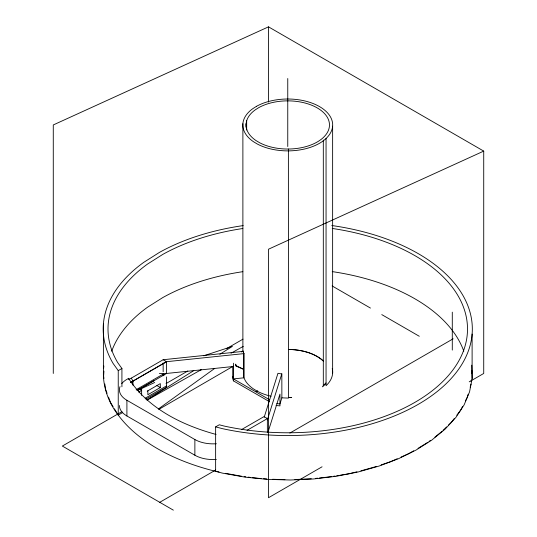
<?xml version="1.0" encoding="UTF-8"?>
<svg xmlns="http://www.w3.org/2000/svg" width="537" height="537" viewBox="0 0 537 537"><rect width="100%" height="100%" fill="white"/><g stroke="black" fill="none" stroke-linecap="round" stroke-linejoin="round"><path stroke-width="0.81" d="M243.006 351.393L243.771 353.205L243.758 377.404L245.248 380.545A44.927 25.937 0 0 0 253.578 388.996L257.505 391.332A44.927 25.937 0 0 0 271.104 396.252M103.93 371.134L103.607 376.142L103.963 378.491M471.197 381.639L471.311 379.968M471.741 373.296L471.909 370.792M219.009 471.963L213.538 470.808A184.211 106.353 0 0 1 118.241 415.094C107.501 401.374 101.574 383.405 103.863 365.992M246.087 123.799L246.664 120.798A41.718 24.084 0 0 1 255.216 109.877L258.74 107.642A41.718 24.084 0 0 1 317.112 107.836A41.718 24.084 0 0 1 318.005 141.533A41.718 24.084 0 0 1 259.666 142.755L256.021 140.58A41.718 24.084 0 0 1 246.087 123.799L246.087 127.148M472.11 334.068L472.11 378.538L469.56 391.835L464.136 404.851L455.933 417.363L445.079 429.184L431.741 440.132L416.135 450.026L398.501 458.712L379.122 466.049L358.307 471.936L336.37 476.259L313.675 478.97L290.564 480.011L267.413 479.373L244.583 477.071L222.432 473.124L215.632 471.352L215.632 426.881L219.264 424.78L224.137 426.056A179.747 103.775 0 0 0 459.162 360.246A179.747 103.775 0 0 0 332.235 228.447M468.157 394.218L467.277 397.32L465.445 400.871M470.15 387.237L471.036 384.136M264.217 417.142L277.958 373.302L281.757 373.98M267.366 419.9L281.844 373.712L281.865 397.843L279.958 403.925L276.85 403.602M267.856 432.728L279.958 394.118L279.958 405.885L276.072 405.482M462.511 406.563L460.679 410.12L456.759 415.262M325.966 382.921L322.361 386.841M454.302 418.484L451.362 422.344L448.388 425.203M324.858 384.378L323.314 386.063L323.314 140.05M324.992 384.237L325.771 383.391M441.844 431.506L434.916 437.138M443.032 430.359L446.603 426.922M427.767 442.387L418.014 448.375M429.063 441.434L430.365 440.481M158.556 408.845L214.693 368.436M243.107 350.883L241.61 351.99M146.997 399.958L193.756 370.624M219.834 354.266L232.4 346.385L203.758 355.789M136.928 390.607L166.551 373.463L233.434 366.476L233.333 366.153L158.865 409.355M130.565 382.519L166.551 361.696L243.952 353.608L243.952 377.806L233.434 378.907L232.736 376.659M122.496 412.638L118.241 415.094L118.241 370.617L121.919 368.496L117.67 362.562A179.747 103.775 0 0 1 147.527 264.07L162.731 254.437A179.747 103.775 0 0 1 242.831 228.514M216.075 434.453C182.822 425.351 149.004 409.08 129.343 379.578L128.705 378.31L126.907 379.35A25.628 14.801 0 0 0 121.798 383.566M129.35 379.25L163.154 359.73L243.395 351.352L243.395 353.017M130.545 382.485L166.551 361.696L166.551 373.463L159.308 373.39M136.109 389.734L163.154 374.121L164.517 374.907M137.338 390.332L141.634 387.855L141.634 395.373M138.747 392.138L141.634 390.473L138.231 388.506M147.232 391.158L160.321 383.606L160.321 387.526L147.863 394.722L147.863 390.795M166.061 383.559L187.836 370.986M226.319 348.775L243.013 339.136M121.919 411.657L62.339 446.059L173.35 510.15M145.191 398.226L166.551 385.895M145.903 399.119L166.551 387.197L166.551 376.9M256.095 391.742L257.76 390.788M241.643 429.519L263.969 416.631L267.366 418.591L267.366 431.667M247.067 430.312L267.366 418.591M159.757 502.303L215.632 470.043M289.866 433.07L453.141 338.807M322.072 466.794L268.5 497.725L268.5 249.208L483.723 151.105L483.723 373.463L469.237 381.834M137.512 390.177L153.897 380.76M413.718 450.825L408.711 453.684L401.058 457.068M200.865 369.879L201.247 369.664L147.111 400.139M230.984 353.239L243.274 346.365M137.271 390.58L154.69 382.478M483.723 151.105L268.5 26.85L53.277 124.946L53.277 373.463M397.226 458.759L390.339 461.8L381.116 464.908M376.504 466.458L360.898 470.848M356.951 471.822L349.07 473.755L340.002 475.238M331.759 476.588L319.461 478.044M333.41 476.319L335.054 476.051M336.706 475.782L338.35 475.514M311.292 478.762L294.86 479.541M315.38 478.407L317.83 478.192M288.389 397.548L291.678 397.4L288.382 397.467M288.778 349.433C301.089 349.768 314.152 352.641 323.509 361.132M284.946 479.682L272.595 479.266M289.067 349.439L293.987 349.694M261.089 478.595L252.162 477.655M263.553 478.736L266.842 478.93M294.269 349.721L299.096 350.332M281.865 397.843L288.443 398.092L288.389 149.031M241.697 476.265L225.506 473.345M244.113 476.588L245.724 476.796M248.141 477.118L250.557 477.44M299.371 350.379L304.029 351.332M304.291 351.406L308.708 352.688M215.632 426.881L222.432 428.654A184.567 106.554 0 0 0 464.008 360.616A184.567 106.554 0 0 0 331.765 225.513M308.95 352.775L313.051 354.366M236.012 366.093L243.536 369.255L236.099 365.69L235.669 364.133M313.279 354.474L316.998 356.346M332.128 285.946L370.449 308.07M381.773 314.608L419.29 336.269M233.434 378.907L269.567 399.763M232.736 366.717L232.736 378.625L233.434 380.867L269.567 401.73M163.154 359.73L166.551 361.696M156.925 385.566L160.321 387.526M120.006 386.613A25.628 14.801 0 0 0 126.907 400.28L194.871 439.521A25.628 14.801 0 0 0 216.344 443.73M119.402 405.509A25.628 14.801 0 0 0 126.907 415.974L194.871 455.215A25.628 14.801 0 0 0 216.344 459.424M317.199 356.467L320.488 358.602M320.656 358.729L323.455 361.086M118.241 370.617L113.112 363.462A184.567 106.554 0 0 1 143.775 262.331L159.382 252.437A184.567 106.554 0 0 1 243.147 225.6M113.112 406.697L110.541 402.495L108.521 397.125M114.394 408.791L118.241 415.094M131.29 378.129L132.975 381.082L132.975 385.244M243.771 353.205L243.952 353.608M107.078 393.285L105.641 389.446L104.802 383.968M235.622 364.328L236.052 365.905M471.761 365.16L472.11 378.538M452.288 312.158L452.288 350.09M332.631 126.182L332.631 373.396M326.053 138.512L326.053 385.72A44.927 25.937 0 0 0 332.235 368.516M287.758 78.516L287.758 146.527M268.5 26.85L268.5 102.084M246.664 120.798L246.664 130.001M242.885 123.711L242.885 351.648M233.434 363.207L233.434 380.867M194.871 439.521L194.871 455.215M163.154 362.931L163.154 371.725M163.154 374.121L163.154 375.752M132.357 381.095L132.357 383.593M128.705 378.31L128.705 379.619M126.907 400.28L126.907 415.974M121.919 368.496L121.919 386.761M103.399 323.925L103.399 368.395M111.689 351.258A179.747 103.775 0 0 1 147.527 307.231L162.731 297.599A179.747 103.775 0 0 1 242.831 271.675M332.235 271.608A179.747 103.775 0 0 1 463.787 351.164M256.505 106.313L252.712 108.722A44.927 25.937 0 0 0 253.578 141.781L257.505 144.124A44.927 25.937 0 0 0 320.327 142.808A44.927 25.937 0 0 0 319.374 106.521A44.927 25.937 0 0 0 256.505 106.313"/></g></svg>
